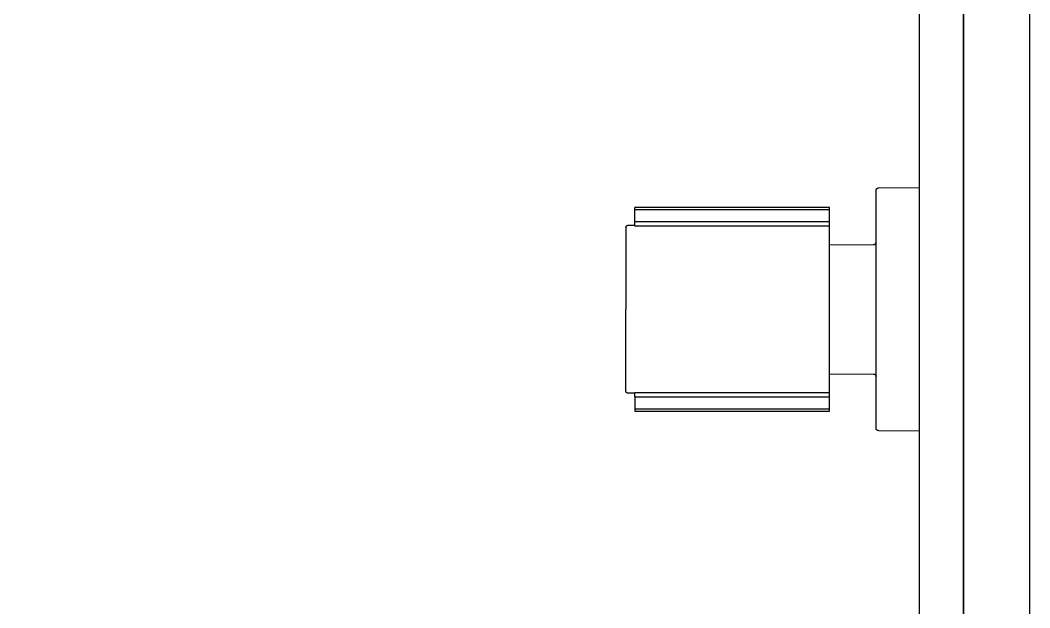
# Model space of a CAD drawing. Header units: metres. Extents: x 198 to 412, y -54 to 17.
# Drawn here: x 253.8035 to 254.0316, y 12.6984 to 12.8312 of the extents above; entities that cross this region are included whole.
import ezdxf

# ---------------------------------------------------------------- set-up
doc = ezdxf.new("R2010")
doc.units = ezdxf.units.M
doc.header["$LTSCALE"] = 10
for name, color, linetype in [('02', 2, 'Continuous'), ('25-TXT', 2, 'Continuous'), ('A-EQUIPAMIENTO FIJO', 1, 'Continuous'), ('A-MUROS', 6, 'Continuous'), ('A-Revoques', 1, 'Continuous')]:
    doc.layers.add(name, color=color, linetype=linetype)

# ---------------------------------------------------------------- blocks, each defined once
blk = doc.blocks.new('A$C4ADF6893')
for p, q in [((-0.1285, 0), (-0.101, 0)), ((-0.12842, -0.0092), (-0.1285, 0)), ((-0.101, 0), (-0.0735, 0)), ((-0.07358, -0.0092), (-0.0735, 0)), ((-0.12842, -0.00922), (-0.12842, -0.0092)), ((-0.12842, -0.00924), (-0.12842, -0.00922)), ((-0.12842, -0.00926), (-0.12842, -0.00924)), ((-0.12841, -0.00927), (-0.12842, -0.00926)), ((-0.12841, -0.00929), (-0.12841, -0.00927)), ((-0.12841, -0.00931), (-0.12841, -0.00929)), ((-0.1284, -0.00932), (-0.12841, -0.00931)), ((-0.1284, -0.00934), (-0.1284, -0.00932)), ((-0.12839, -0.00936), (-0.1284, -0.00934)), ((-0.12839, -0.00937), (-0.12839, -0.00936)), ((-0.12838, -0.00939), (-0.12839, -0.00937)), ((-0.12838, -0.00941), (-0.12838, -0.00939)), ((-0.12837, -0.00942), (-0.12838, -0.00941)), ((-0.12836, -0.00944), (-0.12837, -0.00942)), ((-0.12835, -0.00945), (-0.12836, -0.00944)), ((-0.12834, -0.00947), (-0.12835, -0.00945)), ((-0.12833, -0.00948), (-0.12834, -0.00947)), ((-0.12832, -0.0095), (-0.12833, -0.00948)), ((-0.12831, -0.00951), (-0.12832, -0.0095)), ((-0.1283, -0.00952), (-0.12831, -0.00951)), ((-0.12829, -0.00954), (-0.1283, -0.00952)), ((-0.12828, -0.00955), (-0.12829, -0.00954)), ((-0.12827, -0.00956), (-0.12828, -0.00955)), ((-0.12825, -0.00957), (-0.12827, -0.00956)), ((-0.12824, -0.00958), (-0.12825, -0.00957)), ((-0.12823, -0.0096), (-0.12824, -0.00958)), ((-0.12821, -0.00961), (-0.12823, -0.0096)), ((-0.1282, -0.00962), (-0.12821, -0.00961)), ((-0.12818, -0.00962), (-0.1282, -0.00962)), ((-0.12817, -0.00963), (-0.12818, -0.00962)), ((-0.12815, -0.00964), (-0.12817, -0.00963)), ((-0.12814, -0.00965), (-0.12815, -0.00964)), ((-0.12812, -0.00966), (-0.12814, -0.00965)), ((-0.12811, -0.00966), (-0.12812, -0.00966)), ((-0.12809, -0.00967), (-0.12811, -0.00966)), ((-0.12807, -0.00968), (-0.12809, -0.00967)), ((-0.12806, -0.00968), (-0.12807, -0.00968)), ((-0.12804, -0.00969), (-0.12806, -0.00968)), ((-0.12802, -0.00969), (-0.12804, -0.00969)), ((-0.12801, -0.00969), (-0.12802, -0.00969)), ((-0.12799, -0.0097), (-0.12801, -0.00969)), ((-0.12797, -0.0097), (-0.12799, -0.0097)), ((-0.12795, -0.0097), (-0.12797, -0.0097)), ((-0.12794, -0.0097), (-0.12795, -0.0097)), ((-0.12792, -0.0097), (-0.12794, -0.0097)), ((-0.101, -0.0097), (-0.12792, -0.0097)), ((-0.11619, -0.0097), (-0.11621, -0.0097)), ((-0.11617, -0.0097), (-0.11619, -0.0097)), ((-0.11615, -0.00971), (-0.11617, -0.0097)), ((-0.11613, -0.00971), (-0.11615, -0.00971)), ((-0.11611, -0.00972), (-0.11613, -0.00971)), ((-0.11609, -0.00972), (-0.11611, -0.00972)), ((-0.11607, -0.00973), (-0.11609, -0.00972)), ((-0.11605, -0.00973), (-0.11607, -0.00973)), ((-0.11603, -0.00974), (-0.11605, -0.00973)), ((-0.11601, -0.00975), (-0.11603, -0.00974)), ((-0.11599, -0.00976), (-0.11601, -0.00975)), ((-0.11597, -0.00976), (-0.11599, -0.00976)), ((-0.11595, -0.00977), (-0.11597, -0.00976)), ((-0.11594, -0.00978), (-0.11595, -0.00977)), ((-0.11592, -0.00979), (-0.11594, -0.00978)), ((-0.1159, -0.00981), (-0.11592, -0.00979)), ((-0.11589, -0.00982), (-0.1159, -0.00981)), ((-0.11587, -0.00983), (-0.11589, -0.00982)), ((-0.11585, -0.00984), (-0.11587, -0.00983)), ((-0.11584, -0.00986), (-0.11585, -0.00984)), ((-0.11582, -0.00987), (-0.11584, -0.00986)), ((-0.11581, -0.00989), (-0.11582, -0.00987)), ((-0.11579, -0.0099), (-0.11581, -0.00989)), ((-0.11578, -0.00992), (-0.11579, -0.0099)), ((-0.11577, -0.00993), (-0.11578, -0.00992)), ((-0.11576, -0.00995), (-0.11577, -0.00993)), ((-0.11574, -0.00997), (-0.11576, -0.00995)), ((-0.11573, -0.00998), (-0.11574, -0.00997)), ((-0.11572, -0.01), (-0.11573, -0.00998)), ((-0.11571, -0.01002), (-0.11572, -0.01)), ((-0.1157, -0.01004), (-0.11571, -0.01002)), ((-0.1157, -0.01006), (-0.1157, -0.01004)), ((-0.11569, -0.01007), (-0.1157, -0.01006)), ((-0.11568, -0.01009), (-0.11569, -0.01007)), ((-0.11567, -0.01011), (-0.11568, -0.01009)), ((-0.11567, -0.01013), (-0.11567, -0.01011)), ((-0.11566, -0.01015), (-0.11567, -0.01013)), ((-0.11566, -0.01017), (-0.11566, -0.01015)), ((-0.11565, -0.01019), (-0.11566, -0.01017)), ((-0.11565, -0.01021), (-0.11565, -0.01019)), ((-0.11565, -0.01023), (-0.11565, -0.01021)), ((-0.11564, -0.01025), (-0.11565, -0.01023)), ((-0.11564, -0.01027), (-0.11564, -0.01025)), ((-0.11564, -0.01029), (-0.11564, -0.01027)), ((-0.11556, -0.0202), (-0.11564, -0.01029)), ((-0.07408, -0.0097), (-0.101, -0.0097)), ((-0.08644, -0.0202), (-0.08636, -0.01029)), ((-0.08636, -0.01025), (-0.08635, -0.01023)), ((-0.08636, -0.01027), (-0.08636, -0.01025)), ((-0.08636, -0.01029), (-0.08636, -0.01027)), ((-0.08635, -0.01019), (-0.08634, -0.01017)), ((-0.08635, -0.01021), (-0.08635, -0.01019)), ((-0.08635, -0.01023), (-0.08635, -0.01021)), ((-0.08634, -0.01015), (-0.08633, -0.01013)), ((-0.08634, -0.01017), (-0.08634, -0.01015)), ((-0.08633, -0.01011), (-0.08632, -0.01009)), ((-0.08633, -0.01013), (-0.08633, -0.01011)), ((-0.08632, -0.01009), (-0.08631, -0.01007)), ((-0.08631, -0.01007), (-0.0863, -0.01006)), ((-0.0863, -0.01004), (-0.08629, -0.01002)), ((-0.0863, -0.01006), (-0.0863, -0.01004)), ((-0.08629, -0.01002), (-0.08628, -0.01)), ((-0.08628, -0.01), (-0.08627, -0.00998)), ((-0.08627, -0.00998), (-0.08626, -0.00997)), ((-0.08626, -0.00997), (-0.08624, -0.00995)), ((-0.08624, -0.00995), (-0.08623, -0.00993)), ((-0.08623, -0.00993), (-0.08622, -0.00992)), ((-0.08622, -0.00992), (-0.08621, -0.0099)), ((-0.08621, -0.0099), (-0.08619, -0.00989)), ((-0.08619, -0.00989), (-0.08618, -0.00987)), ((-0.08618, -0.00987), (-0.08616, -0.00986)), ((-0.08616, -0.00986), (-0.08615, -0.00984)), ((-0.08615, -0.00984), (-0.08613, -0.00983)), ((-0.08613, -0.00983), (-0.08611, -0.00982)), ((-0.08611, -0.00982), (-0.0861, -0.00981)), ((-0.0861, -0.00981), (-0.08608, -0.00979)), ((-0.08608, -0.00979), (-0.08606, -0.00978)), ((-0.08606, -0.00978), (-0.08605, -0.00977)), ((-0.08605, -0.00977), (-0.08603, -0.00976)), ((-0.08603, -0.00976), (-0.08601, -0.00976)), ((-0.08601, -0.00976), (-0.08599, -0.00975)), ((-0.08599, -0.00975), (-0.08597, -0.00974)), ((-0.08597, -0.00974), (-0.08595, -0.00973)), ((-0.08595, -0.00973), (-0.08593, -0.00973)), ((-0.08593, -0.00973), (-0.08591, -0.00972)), ((-0.08591, -0.00972), (-0.08589, -0.00972)), ((-0.08589, -0.00972), (-0.08587, -0.00971)), ((-0.08587, -0.00971), (-0.08585, -0.00971)), ((-0.08585, -0.00971), (-0.08583, -0.0097)), ((-0.08583, -0.0097), (-0.08581, -0.0097)), ((-0.08581, -0.0097), (-0.08579, -0.0097)), ((-0.07406, -0.0097), (-0.07408, -0.0097)), ((-0.07405, -0.0097), (-0.07406, -0.0097)), ((-0.07403, -0.0097), (-0.07405, -0.0097)), ((-0.07401, -0.0097), (-0.07403, -0.0097)), ((-0.07399, -0.00969), (-0.07401, -0.0097)), ((-0.07398, -0.00969), (-0.07399, -0.00969)), ((-0.07396, -0.00969), (-0.07398, -0.00969)), ((-0.07394, -0.00968), (-0.07396, -0.00969)), ((-0.07393, -0.00968), (-0.07394, -0.00968)), ((-0.07391, -0.00967), (-0.07393, -0.00968)), ((-0.07389, -0.00966), (-0.07391, -0.00967)), ((-0.07388, -0.00966), (-0.07389, -0.00966)), ((-0.07386, -0.00965), (-0.07388, -0.00966)), ((-0.07385, -0.00964), (-0.07386, -0.00965)), ((-0.07383, -0.00963), (-0.07385, -0.00964)), ((-0.07382, -0.00962), (-0.07383, -0.00963)), ((-0.0738, -0.00962), (-0.07382, -0.00962)), ((-0.07379, -0.00961), (-0.0738, -0.00962)), ((-0.07377, -0.0096), (-0.07379, -0.00961)), ((-0.07376, -0.00958), (-0.07377, -0.0096)), ((-0.07375, -0.00957), (-0.07376, -0.00958)), ((-0.07373, -0.00956), (-0.07375, -0.00957)), ((-0.07372, -0.00955), (-0.07373, -0.00956)), ((-0.07371, -0.00954), (-0.07372, -0.00955)), ((-0.0737, -0.00952), (-0.07371, -0.00954)), ((-0.07369, -0.00951), (-0.0737, -0.00952)), ((-0.07368, -0.0095), (-0.07369, -0.00951)), ((-0.07367, -0.00948), (-0.07368, -0.0095)), ((-0.07366, -0.00947), (-0.07367, -0.00948)), ((-0.07365, -0.00945), (-0.07366, -0.00947)), ((-0.07364, -0.00944), (-0.07365, -0.00945)), ((-0.07363, -0.00942), (-0.07364, -0.00944)), ((-0.07362, -0.00941), (-0.07363, -0.00942)), ((-0.07361, -0.00937), (-0.07362, -0.00939)), ((-0.07362, -0.00939), (-0.07362, -0.00941)), ((-0.0736, -0.00934), (-0.07361, -0.00936)), ((-0.07361, -0.00936), (-0.07361, -0.00937)), ((-0.07359, -0.00931), (-0.0736, -0.00932)), ((-0.0736, -0.00932), (-0.0736, -0.00934)), ((-0.07358, -0.00926), (-0.07359, -0.00927)), ((-0.07359, -0.00927), (-0.07359, -0.00929)), ((-0.07359, -0.00929), (-0.07359, -0.00931)), ((-0.07358, -0.0092), (-0.07358, -0.00922)), ((-0.07358, -0.00922), (-0.07358, -0.00924)), ((-0.07358, -0.00924), (-0.07358, -0.00926)), ((-0.124, -0.0202), (-0.124, -0.0642)), ((-0.1235, -0.0202), (-0.124, -0.0202)), ((-0.1235, -0.0202), (-0.1235, -0.0642)), ((-0.12077, -0.0202), (-0.1235, -0.0202)), ((-0.12077, -0.0202), (-0.12077, -0.0642)), ((-0.11979, -0.0202), (-0.12077, -0.0202)), ((-0.11979, -0.0202), (-0.11979, -0.0642)), ((-0.101, -0.0202), (-0.11979, -0.0202)), ((-0.08221, -0.0202), (-0.101, -0.0202)), ((-0.08123, -0.0202), (-0.08221, -0.0202)), ((-0.08221, -0.0642), (-0.08221, -0.0202)), ((-0.08123, -0.0642), (-0.08123, -0.0202)), ((-0.0785, -0.0202), (-0.08123, -0.0202)), ((-0.078, -0.0202), (-0.0785, -0.0202)), ((-0.0785, -0.0642), (-0.0785, -0.0202)), ((-0.078, -0.0642), (-0.078, -0.0202)), ((-0.1235, -0.0642), (-0.124, -0.0642)), ((-0.12077, -0.0642), (-0.1235, -0.0642)), ((-0.11979, -0.0642), (-0.12077, -0.0642)), ((-0.12, -0.0657), (-0.12, -0.0642)), ((-0.12, -0.06572), (-0.12, -0.0657)), ((-0.12, -0.06573), (-0.12, -0.06572)), ((-0.12, -0.06575), (-0.12, -0.06573)), ((-0.12, -0.06577), (-0.12, -0.06575)), ((-0.11999, -0.06579), (-0.12, -0.06577)), ((-0.11999, -0.0658), (-0.11999, -0.06579)), ((-0.11999, -0.06582), (-0.11999, -0.0658)), ((-0.11998, -0.06584), (-0.11999, -0.06582)), ((-0.11998, -0.06585), (-0.11998, -0.06584)), ((-0.11997, -0.06587), (-0.11998, -0.06585)), ((-0.11996, -0.06589), (-0.11997, -0.06587)), ((-0.11996, -0.0659), (-0.11996, -0.06589)), ((-0.11995, -0.06592), (-0.11996, -0.0659)), ((-0.11994, -0.06593), (-0.11995, -0.06592)), ((-0.11993, -0.06595), (-0.11994, -0.06593)), ((-0.11992, -0.06596), (-0.11993, -0.06595)), ((-0.11991, -0.06598), (-0.11992, -0.06596)), ((-0.1199, -0.06599), (-0.11991, -0.06598)), ((-0.11989, -0.06601), (-0.1199, -0.06599)), ((-0.11988, -0.06602), (-0.11989, -0.06601)), ((-0.11987, -0.06603), (-0.11988, -0.06602)), ((-0.11986, -0.06605), (-0.11987, -0.06603)), ((-0.11985, -0.06606), (-0.11986, -0.06605)), ((-0.11983, -0.06607), (-0.11985, -0.06606)), ((-0.11982, -0.06608), (-0.11983, -0.06607)), ((-0.11981, -0.06609), (-0.11982, -0.06608)), ((-0.11979, -0.0661), (-0.11981, -0.06609)), ((-0.11978, -0.06611), (-0.11979, -0.0661)), ((-0.11976, -0.06612), (-0.11978, -0.06611)), ((-0.08222, -0.06611), (-0.08224, -0.06612)), ((-0.08221, -0.0661), (-0.08222, -0.06611)), ((-0.08123, -0.0642), (-0.08221, -0.0642)), ((-0.08219, -0.06609), (-0.08221, -0.0661)), ((-0.08218, -0.06608), (-0.08219, -0.06609)), ((-0.08217, -0.06607), (-0.08218, -0.06608)), ((-0.08215, -0.06606), (-0.08217, -0.06607)), ((-0.08214, -0.06605), (-0.08215, -0.06606)), ((-0.08213, -0.06603), (-0.08214, -0.06605)), ((-0.08212, -0.06602), (-0.08213, -0.06603)), ((-0.08211, -0.06601), (-0.08212, -0.06602)), ((-0.0821, -0.06599), (-0.08211, -0.06601)), ((-0.08209, -0.06598), (-0.0821, -0.06599)), ((-0.08208, -0.06596), (-0.08209, -0.06598)), ((-0.08207, -0.06595), (-0.08208, -0.06596)), ((-0.08206, -0.06593), (-0.08207, -0.06595)), ((-0.08205, -0.06592), (-0.08206, -0.06593)), ((-0.08204, -0.0659), (-0.08205, -0.06592)), ((-0.08203, -0.06587), (-0.08204, -0.06589)), ((-0.08204, -0.06589), (-0.08204, -0.0659)), ((-0.08202, -0.06585), (-0.08203, -0.06587)), ((-0.08201, -0.06582), (-0.08202, -0.06584)), ((-0.08202, -0.06584), (-0.08202, -0.06585)), ((-0.082, -0.06577), (-0.08201, -0.06579)), ((-0.08201, -0.06579), (-0.08201, -0.0658)), ((-0.08201, -0.0658), (-0.08201, -0.06582)), ((-0.082, -0.0642), (-0.082, -0.0657)), ((-0.082, -0.0657), (-0.082, -0.06572)), ((-0.082, -0.06572), (-0.082, -0.06573)), ((-0.082, -0.06573), (-0.082, -0.06575)), ((-0.082, -0.06575), (-0.082, -0.06577)), ((-0.08123, -0.0642), (-0.0785, -0.0642)), ((-0.0785, -0.0642), (-0.078, -0.0642)), ((-0.11975, -0.06613), (-0.11976, -0.06612)), ((-0.11973, -0.06614), (-0.11975, -0.06613)), ((-0.11972, -0.06615), (-0.11973, -0.06614)), ((-0.1197, -0.06616), (-0.11972, -0.06615)), ((-0.11969, -0.06616), (-0.1197, -0.06616)), ((-0.11967, -0.06617), (-0.11969, -0.06616)), ((-0.11965, -0.06618), (-0.11967, -0.06617)), ((-0.11964, -0.06618), (-0.11965, -0.06618)), ((-0.11962, -0.06619), (-0.11964, -0.06618)), ((-0.1196, -0.06619), (-0.11962, -0.06619)), ((-0.11959, -0.06619), (-0.1196, -0.06619)), ((-0.11957, -0.0662), (-0.11959, -0.06619)), ((-0.11955, -0.0662), (-0.11957, -0.0662)), ((-0.11953, -0.0662), (-0.11955, -0.0662)), ((-0.11952, -0.0662), (-0.11953, -0.0662)), ((-0.1195, -0.0662), (-0.11952, -0.0662)), ((-0.1195, -0.0662), (-0.101, -0.0662)), ((-0.0825, -0.0662), (-0.101, -0.0662)), ((-0.08248, -0.0662), (-0.0825, -0.0662)), ((-0.08247, -0.0662), (-0.08248, -0.0662)), ((-0.08245, -0.0662), (-0.08247, -0.0662)), ((-0.08243, -0.0662), (-0.08245, -0.0662)), ((-0.08241, -0.06619), (-0.08243, -0.0662)), ((-0.0824, -0.06619), (-0.08241, -0.06619)), ((-0.08238, -0.06619), (-0.0824, -0.06619)), ((-0.08236, -0.06618), (-0.08238, -0.06619)), ((-0.08235, -0.06618), (-0.08236, -0.06618)), ((-0.08233, -0.06617), (-0.08235, -0.06618)), ((-0.08231, -0.06616), (-0.08233, -0.06617)), ((-0.0823, -0.06616), (-0.08231, -0.06616)), ((-0.08228, -0.06615), (-0.0823, -0.06616)), ((-0.08227, -0.06614), (-0.08228, -0.06615)), ((-0.08225, -0.06613), (-0.08227, -0.06614)), ((-0.08224, -0.06612), (-0.08225, -0.06613))]:
    blk.add_line(p, q)

msp = doc.modelspace()

# ---------------------------------------------------------------- linework, layer by layer
at = {"layer": '25-TXT'}
for points in [[(252.71655, 12.2574), (252.71655, 13.04238), (254.01655, 13.04238), (254.01655, 12.29739)], [(252.72655, 12.2574), (252.72655, 13.03238), (254.00655, 13.03238), (254.00655, 12.29739)]]:
    msp.add_lwpolyline(points, dxfattribs=at)
at = {"layer": 'A-EQUIPAMIENTO FIJO', "transparency": 33554687}
msp.add_line((254.01655, 12.2574), (254.01655, 13.04238), dxfattribs=at)
at = {"layer": 'A-MUROS', "transparency": 33554687}
msp.add_line((254.03155, 10.8958), (254.03155, 13.05763), dxfattribs=at)
at = {"layer": 'A-Revoques', "transparency": 33554687}
msp.add_line((254.01655, 10.9108), (254.01655, 13.04238), dxfattribs=at)

# ---------------------------------------------------------------- block references
at = {"layer": '02', "rotation": 269.9994161379321}
msp.add_blockref('A$C4ADF6893', (254.00655, 12.66489), dxfattribs=at)

doc.saveas('drawing.dxf')
